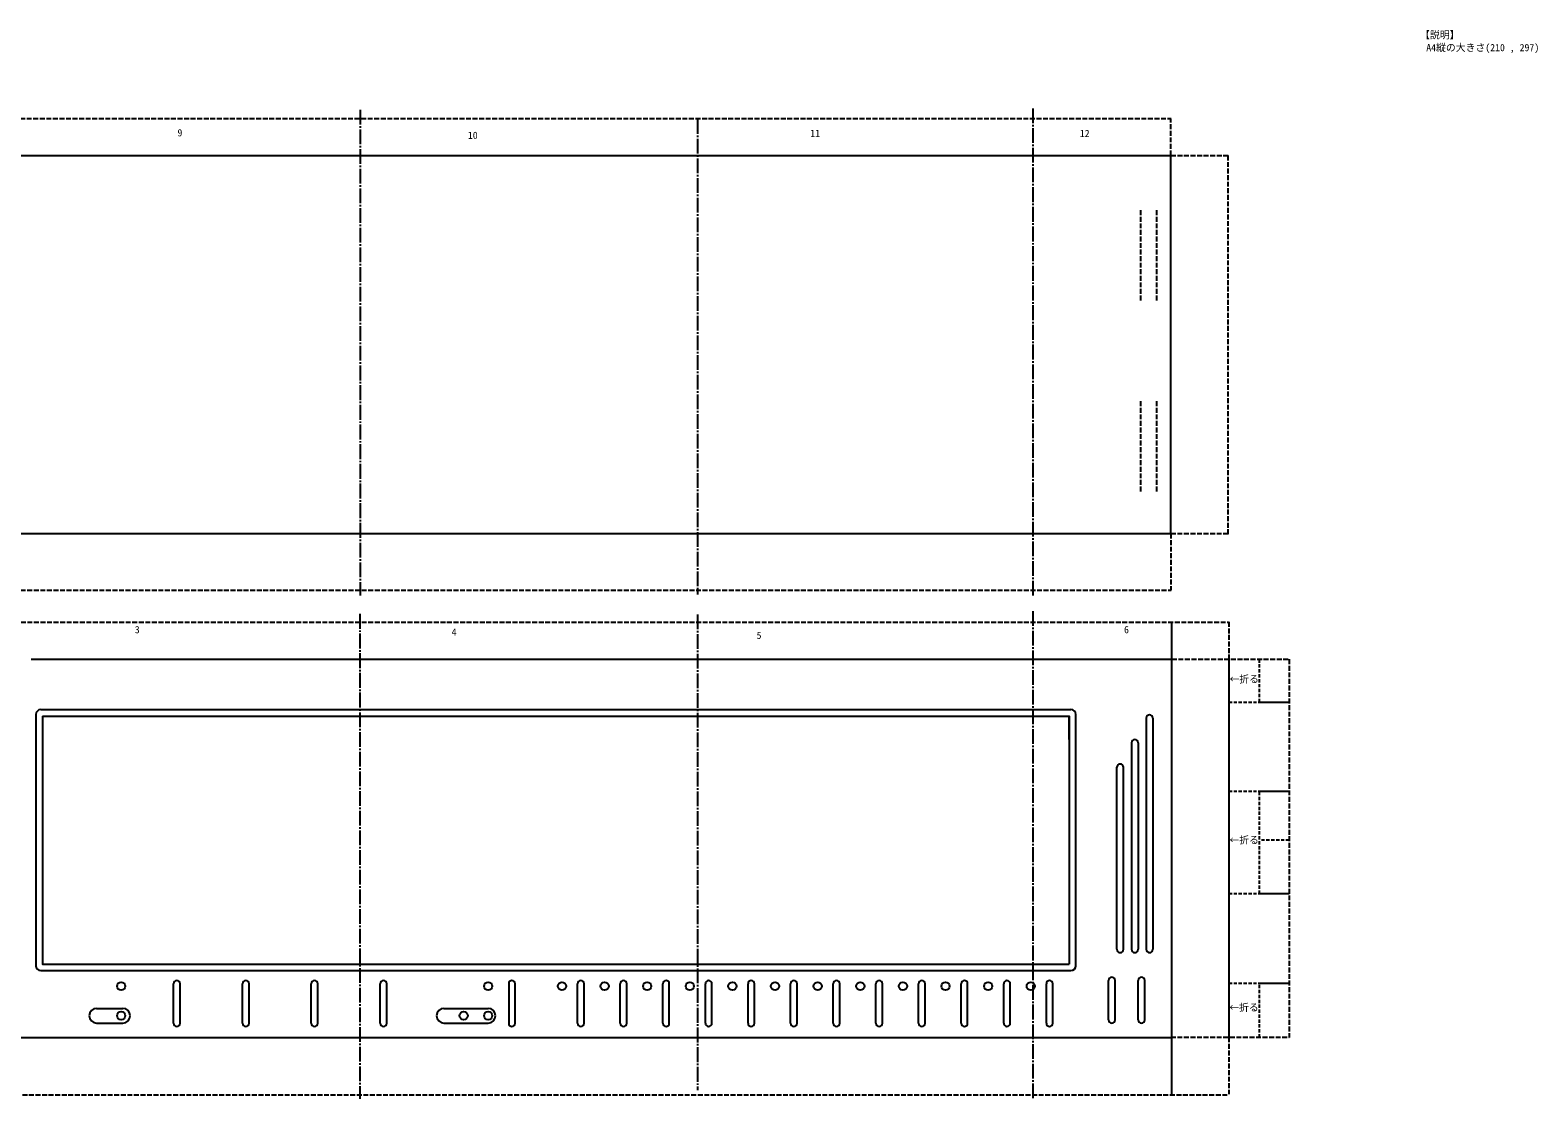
# Model space of a CAD drawing. Units: millimetres on the paper. Extents: x -1145 to 453, y -139 to 513.
# Drawn here: x -467 to 453, y -139 to 513 of the extents above; entities that cross this region are included whole.
import ezdxf
from ezdxf.enums import TextEntityAlignment as Align

# ---------------------------------------------------------------- set-up
doc = ezdxf.new("R2010")
doc.units = ezdxf.units.MM
for name, pattern in [('CHAIN2', [12, 9, -1, 1, -1]), ('DASHED2', [3, 2, -1]), ('DASHED3', [4, 3, -1])]:
    doc.linetypes.add(name, pattern=pattern)
doc.layers.add('0-1', color=7, linetype='Continuous')
doc.layers.add('0-3', color=7, linetype='DASHED3')
doc.styles.add('ＭＳ ゴシック', font='')
doc.styles.get('ＭＳ ゴシック').set_extended_font_data('MS Gothic')

msp = doc.modelspace()

# ---------------------------------------------------------------- linework, layer by layer
at = {"layer": '0-1', "linetype": 'DASHED3'}
for p, q in [((-829.086, 459.143), (228.979, 459.143)), ((263.886, 205.605), (263.886, 436.709)), ((210.317, 403.202), (210.317, 347.244)), ((220.074, 403.202), (220.074, 347.244)), ((210.317, 286.707), (210.317, 230.749)), ((220.074, 286.707), (220.074, 230.749)), ((-512.754, 171.523), (229.151, 171.523)), ((-512.715, 151.905), (264.083, 151.905)), ((264.16, 152.162), (264.16, 129.652)), ((229.496, 129.373), (300.963, 129.373)), ((301.064, 129.38), (301.064, -101.228)), ((228.863, -101.213), (301.075, -101.213)), ((264.243, -101.212), (264.243, -135.922)), ((-863.708, -136.223), (264.185, -136.223))]:
    msp.add_line(p, q, dxfattribs=at)
at = {"layer": '0-1'}
for p, q in [((-828.731, 436.635), (229.213, 436.635)), ((228.886, 206.007), (228.886, 436.671)), ((229.234, 152.081), (229.234, 132.452)), ((-466.4, 129.349), (229.205, 129.349)), ((-202.49, 129.326), (200.234, 129.326)), ((200.234, 129.326), (223.925, 129.326)), ((222.545, 129.326), (229.205, 129.33)), ((229.234, 132.452), (229.234, -136.171)), ((264.234, 129.455), (264.234, -101.198)), ((282.891, 103.291), (301.052, 103.291)), ((-463.475, 95.664), (-463.475, -57.536)), ((-460.475, 98.664), (167.925, 98.664)), ((-459.475, 94.664), (157.028, 94.664)), ((166.173, 94.664), (166.925, 94.664)), ((170.925, -57.536), (170.925, 95.664)), ((213.925, 93.464), (213.925, -47.536)), ((217.925, 93.464), (217.925, -47.536)), ((204.925, 78.464), (204.925, -47.536)), ((208.925, 78.464), (208.925, -47.536)), ((195.925, -47.536), (195.925, 63.464)), ((199.925, -47.536), (199.925, 63.464)), ((282.899, 48.931), (301.063, 48.931)), ((282.885, -13.487), (301.056, -13.487)), ((-460.475, -60.536), (167.925, -60.536)), ((-396.271, -56.536), (166.925, -56.536)), ((-379.475, -92.536), (-379.475, -68.536)), ((-375.475, -92.536), (-375.475, -68.536)), ((-337.475, -92.536), (-337.475, -68.536)), ((-333.475, -92.536), (-333.475, -68.536)), ((-295.475, -92.536), (-295.475, -68.536)), ((-291.475, -92.536), (-291.475, -68.536)), ((-253.475, -92.536), (-253.475, -68.536)), ((-249.475, -92.536), (-249.475, -68.536)), ((-175.075, -68.536), (-175.075, -92.536)), ((-171.075, -92.536), (-171.075, -68.536)), ((-133.075, -92.536), (-133.075, -68.536)), ((-129.075, -92.536), (-129.075, -68.536)), ((-107.075, -92.536), (-107.075, -68.536)), ((-103.075, -92.536), (-103.075, -68.536)), ((-81.075, -92.536), (-81.075, -68.536)), ((-77.075, -92.536), (-77.075, -68.536)), ((-55.075, -92.536), (-55.075, -68.536)), ((-51.075, -92.536), (-51.075, -68.536)), ((-29.075, -92.536), (-29.075, -68.536)), ((-25.075, -92.536), (-25.075, -68.536)), ((-3.075, -92.536), (-3.075, -68.536)), ((0.925, -92.536), (0.925, -68.536)), ((22.925, -92.536), (22.925, -68.536)), ((26.925, -92.536), (26.925, -68.536)), ((48.925, -92.536), (48.925, -68.536)), ((52.925, -92.536), (52.925, -68.536)), ((74.925, -92.536), (74.925, -68.536)), ((78.925, -92.536), (78.925, -68.536)), ((100.925, -92.536), (100.925, -68.536)), ((104.925, -92.536), (104.925, -68.536)), ((126.925, -92.536), (126.925, -68.536)), ((130.925, -92.536), (130.925, -68.536)), ((152.925, -92.536), (152.925, -68.536)), ((156.925, -92.536), (156.925, -68.536)), ((190.925, -90.536), (190.925, -66.536)), ((194.925, -90.536), (194.925, -66.536)), ((208.925, -90.536), (208.925, -66.536)), ((212.925, -90.536), (212.925, -66.536)), ((282.896, -68.26), (301.068, -68.26)), ((-426.475, -83.536), (-410.475, -83.536)), ((-214.575, -83.536), (-187.575, -83.536)), ((-426.475, -92.536), (-410.475, -92.536)), ((-214.575, -92.536), (-187.575, -92.536)), ((-828.643, -101.223), (229.311, -101.223))]:
    msp.add_line(p, q, dxfattribs=at)
at = {"layer": '0-1', "linetype": 'DASHED2'}
for p, q in [((282.88, 103.266), (282.88, 129.404)), ((264.217, 103.291), (282.861, 103.291)), ((264.217, 48.924), (282.861, 48.924)), ((282.88, -13.574), (282.88, 48.948)), ((301.084, 19.068), (283.777, 19.068)), ((264.217, -13.493), (282.861, -13.493)), ((264.217, -68.256), (282.861, -68.256)), ((282.88, -101.284), (282.88, -68.272))]:
    msp.add_line(p, q, dxfattribs=at)
at = {"layer": '0-1', "color": 4}
for p, q in [((166.925, 80.399), (166.925, 94.664)), ((-150.774, -56.536), (154.925, -56.536)), ((141.717, -56.536), (166.925, -56.536))]:
    msp.add_line(p, q, dxfattribs=at)
at = {"layer": '0-1'}
for points in [[(-459.475, 94.708), (-459.475, -56.536), (-392.266, -56.536)], [(141.717, 94.664), (166.925, 94.664), (166.925, -56.536)]]:
    msp.add_lwpolyline(points, dxfattribs=at)
for centre in [(-411.475, -70.036), (-187.575, -70.036), (-142.575, -70.036), (-116.575, -70.036), (-90.575, -70.036), (-64.575, -70.036), (-38.575, -70.036), (-12.575, -70.036), (13.425, -70.036), (39.425, -70.036), (65.425, -70.036), (91.425, -70.036), (117.425, -70.036), (143.425, -70.036), (-411.475, -88.036), (-202.575, -88.036), (-187.575, -88.036)]:
    msp.add_circle(centre, 2.5, dxfattribs=at)
for centre, radius, start, end in [((-460.475, 95.664), 3, 90, 180), ((167.925, 95.664), 3, 0, 90), ((215.925, 93.464), 2, 90, 180), ((215.925, 93.464), 2, 0, 90), ((206.925, 78.464), 2, 90, 180), ((206.925, 78.464), 2, 0, 90), ((197.925, 63.464), 2, 90, 180), ((197.925, 63.464), 2, 0, 90), ((197.925, -47.536), 2, 180, 270), ((197.925, -47.536), 2, 270, 0), ((206.925, -47.536), 2, 180, 270), ((206.925, -47.536), 2, 270, 0), ((215.925, -47.536), 2, 180, 270), ((215.925, -47.536), 2, 270, 0), ((-460.475, -57.536), 3, 180, 270), ((167.925, -57.536), 3, 270, 0), ((-377.475, -68.536), 2, 90, 180), ((-377.475, -68.536), 2, 0, 90), ((-335.475, -68.536), 2, 90, 180), ((-335.475, -68.536), 2, 0, 90), ((-293.475, -68.536), 2, 90, 180), ((-293.475, -68.536), 2, 0, 90), ((-251.475, -68.536), 2, 90, 180), ((-251.475, -68.536), 2, 0, 90), ((-173.075, -68.536), 2, 90, 180), ((-173.075, -68.536), 2, 0, 90), ((-131.075, -68.536), 2, 90, 180), ((-131.075, -68.536), 2, 0, 90), ((-105.075, -68.536), 2, 90, 180), ((-105.075, -68.536), 2, 0, 90), ((-79.075, -68.536), 2, 90, 180), ((-79.075, -68.536), 2, 0, 90), ((-53.075, -68.536), 2, 90, 180), ((-53.075, -68.536), 2, 0, 90), ((-27.075, -68.536), 2, 90, 180), ((-27.075, -68.536), 2, 0, 90), ((-1.075, -68.536), 2, 90, 180), ((-1.075, -68.536), 2, 0, 90), ((24.925, -68.536), 2, 90, 180), ((24.925, -68.536), 2, 0, 90), ((50.925, -68.536), 2, 90, 180), ((50.925, -68.536), 2, 0, 90), ((76.925, -68.536), 2, 90, 180), ((76.925, -68.536), 2, 0, 90), ((102.925, -68.536), 2, 90, 180), ((102.925, -68.536), 2, 0, 90), ((128.925, -68.536), 2, 90, 180), ((128.925, -68.536), 2, 0, 90), ((154.925, -68.536), 2, 90, 180), ((154.925, -68.536), 2, 0, 90), ((192.925, -66.536), 2, 90, 180), ((192.925, -66.536), 2, 0, 90), ((210.925, -66.536), 2, 90, 180), ((210.925, -66.536), 2, 0, 90), ((-426.475, -88.036), 4.5, 90, 180), ((-426.475, -88.036), 4.5, 180, 270), ((-410.475, -88.036), 4.5, 0, 90), ((-410.475, -88.036), 4.5, 270, 0), ((-214.575, -88.036), 4.5, 90, 180), ((-214.575, -88.036), 4.5, 180, 270), ((-187.575, -88.036), 4.5, 0, 90), ((-187.575, -88.036), 4.5, 270, 0), ((192.925, -90.536), 2, 180, 270), ((192.925, -90.536), 2, 270, 0), ((210.925, -90.536), 2, 180, 270), ((210.925, -90.536), 2, 270, 0), ((-377.475, -92.536), 2, 180, 270), ((-377.475, -92.536), 2, 270, 0), ((-335.475, -92.536), 2, 180, 270), ((-335.475, -92.536), 2, 270, 0), ((-293.475, -92.536), 2, 180, 270), ((-293.475, -92.536), 2, 270, 0), ((-251.475, -92.536), 2, 180, 270), ((-251.475, -92.536), 2, 270, 0), ((-173.075, -92.536), 2, 180, 270), ((-173.075, -92.536), 2, 270, 0), ((-131.075, -92.536), 2, 180, 270), ((-131.075, -92.536), 2, 270, 0), ((-105.075, -92.536), 2, 180, 270), ((-105.075, -92.536), 2, 270, 0), ((-79.075, -92.536), 2, 180, 270), ((-79.075, -92.536), 2, 270, 0), ((-53.075, -92.536), 2, 180, 270), ((-53.075, -92.536), 2, 270, 0), ((-27.075, -92.536), 2, 180, 270), ((-27.075, -92.536), 2, 270, 0), ((-1.075, -92.536), 2, 180, 270), ((-1.075, -92.536), 2, 270, 0), ((24.925, -92.536), 2, 180, 270), ((24.925, -92.536), 2, 270, 0), ((50.925, -92.536), 2, 180, 270), ((50.925, -92.536), 2, 270, 0), ((76.925, -92.536), 2, 180, 270), ((76.925, -92.536), 2, 270, 0), ((102.925, -92.536), 2, 180, 270), ((102.925, -92.536), 2, 270, 0), ((128.925, -92.536), 2, 180, 270), ((128.925, -92.536), 2, 270, 0), ((154.925, -92.536), 2, 180, 270), ((154.925, -92.536), 2, 270, 0)]:
    msp.add_arc(centre, radius, start, end, dxfattribs=at)
at = {"layer": '0-3', "linetype": 'CHAIN2'}
for p, q in [((-265.736, 464.46), (-265.736, 168.241)), ((144.635, 465.218), (144.635, 167.848)), ((-59.879, 458.841), (-59.879, 168.761)), ((-265.864, 156.985), (-265.864, -138.723)), ((-59.879, 156.73), (-59.879, -133.351)), ((144.635, 158.712), (144.635, -138.659))]:
    msp.add_line(p, q, dxfattribs=at)
at = {"layer": '0-3'}
for p, q in [((228.892, 436.645), (228.892, 458.998)), ((228.895, 436.64), (263.971, 436.64)), ((228.879, 205.997), (264.015, 205.997)), ((228.896, 206.015), (228.896, 171.564))]:
    msp.add_line(p, q, dxfattribs=at)
at = {"layer": '0-3', "linetype": 'Continuous'}
msp.add_line((-512.633, 206.002), (228.879, 206.002), dxfattribs=at)

# ---------------------------------------------------------------- texts
at = {"layer": '0-1', "color": 4, "style": 'ＭＳ ゴシック'}
for s, p in [('9', (-377.117, 446.917)), ('10', (-199.971, 445.393)), ('11', (8.88, 446.57)), ('12', (173.331, 446.514)), ('3', (-403.172, 143.913)), ('4', (-209.843, 142.474)), ('6', (200.322, 143.913)), ('5', (-23.833, 140.464)), ('←折る', (264.638, 113.727)), ('←折る', (264.606, 15.566)), ('←折る', (264.497, -86.497))]:
    msp.add_text(s, height=4.399, dxfattribs=at).set_placement(p, align=Align.BOTTOM_LEFT)
at = {"layer": '0-3', "color": 4, "style": 'ＭＳ ゴシック'}
for s, p in [('【説明】', (380.946, 506.625)), ('A4縦の大きさ(210 , 297)', (384.708, 498.871))]:
    msp.add_text(s, height=4.399, dxfattribs=at).set_placement(p, align=Align.BOTTOM_LEFT)

doc.saveas('drawing.dxf')
